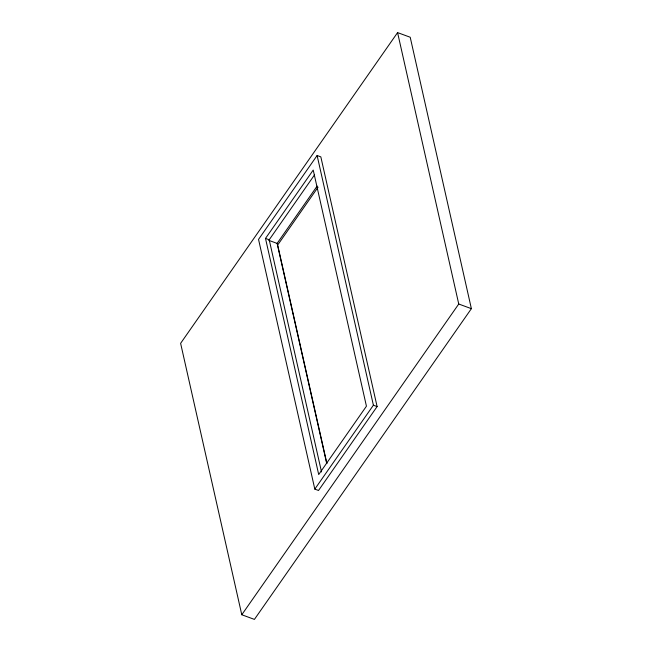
<?xml version="1.0" encoding="UTF-8"?>
<svg xmlns="http://www.w3.org/2000/svg" width="652" height="652" viewBox="0 0 652 652"><rect width="100%" height="100%" fill="white"/><g stroke="black" fill="none" stroke-linecap="round" stroke-linejoin="round"><path stroke-width="0.98" d="M397.581 32.6L180.62 343.335L241.786 614.754L254.419 619.4L471.38 308.665L410.214 37.245L397.581 32.6L458.747 304.019L241.786 614.754M317.116 155.51L258.542 239.406L314.81 489.106L318.526 490.475L377.109 406.579L320.833 156.871L317.116 155.51L373.392 405.21L314.81 489.106M265.494 238.42L313.221 170.058L366.44 406.196L318.706 474.558L265.494 238.42L269.211 239.789L321.526 471.95M269.211 239.789L314.614 174.76M326.693 463.425L277.108 243.408L317.149 186.065M318.062 187.181L277.67 245.03L326.905 463.482M458.747 304.019L471.38 308.665M268.746 240.327L277.108 243.408M373.392 405.21L377.109 406.579"/></g></svg>
